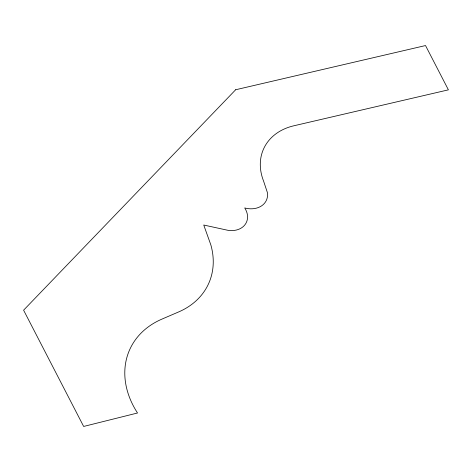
<?xml version="1.0" encoding="UTF-8"?>
<svg xmlns="http://www.w3.org/2000/svg" width="472" height="472" viewBox="0 0 472 472"><rect width="100%" height="100%" fill="white"/><g stroke="black" fill="none" stroke-linecap="round" stroke-linejoin="round"><path stroke-width="0.71" d="M235.658 89.751L23.6 310.187L83.656 426.446L137.529 412.994A90.801 70.664 24.4 0 1 161.943 319.107L178.623 311.945A84.647 65.873 24.4 0 0 210.86 244.95L203.745 225.032L228.224 230.371A20.467 15.93 24.4 0 0 244.72 207.963A20.974 16.325 24.4 0 0 267.376 192.523L263.565 181.047A60.333 46.952 24.4 0 1 293.808 125.8L448.4 89.845L425.52 45.554L235.658 89.751"/></g></svg>
